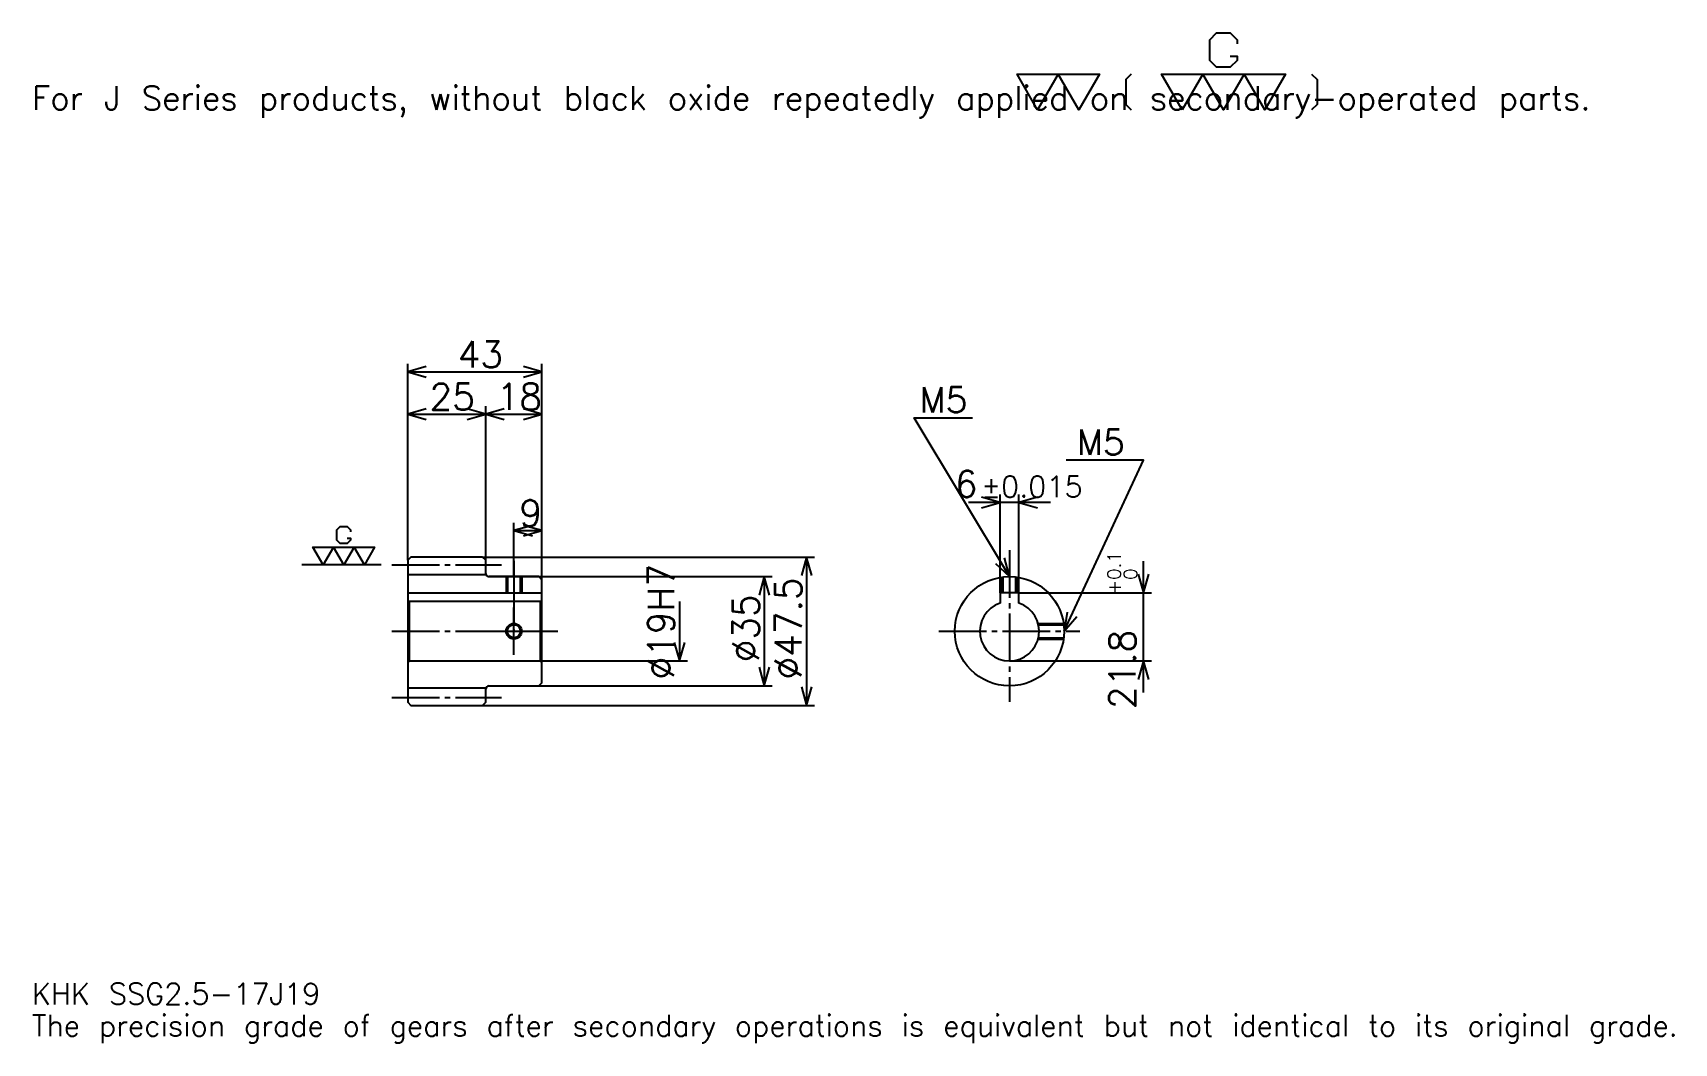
# Model space of a CAD drawing. Extents: x 17 to 543, y 6 to 330.
import ezdxf

# ---------------------------------------------------------------- set-up
doc = ezdxf.new("R2010")
doc.units = 0
doc.linetypes.add('DASHDOT', pattern=[20.347826, 15.26087, -1.695652, 1.695652, -1.695652])
doc.layers.get('0').update_dxf_attribs({"linetype": 'CONTINUOUS'})
doc.layers.add('DASHDOT', color=6, linetype='DASHDOT')
doc.styles.add('KANJI', font='TXT', dxfattribs={"bigfont": 'BIGFONT'})

msp = doc.modelspace()

# ---------------------------------------------------------------- linework, layer by layer
at = {"color": 5}
for p, q in [((137.347839, 161.945648), (137.347839, 223.836945)), ((137.347839, 221.293472), (180.347839, 221.293472)), ((180.347839, 161.945648), (180.347839, 223.836945)), ((137.347839, 207.728256), (162.347839, 207.728256)), ((162.347839, 161.945648), (162.347839, 210.271729)), ((162.347839, 207.728256), (180.347839, 207.728256)), ((343.282623, 179.434784), (316.934784, 179.434784)), ((327.108704, 150.495651), (327.108704, 181.978256)), ((333.108704, 150.495651), (333.108704, 181.978256)), ((171.347839, 161.945648), (171.347839, 172.967392)), ((171.347839, 170.423904), (180.347839, 170.423904)), ((137.347839, 160.945648), (137.347839, 161.945648)), ((161.347839, 161.945648), (180.347839, 161.945648)), ((162.347839, 160.945648), (162.347839, 161.945648)), ((171.347839, 155.695648), (171.347839, 161.945648)), ((171.347839, 155.695648), (171.347839, 161.945648)), ((180.347839, 161.945648), (267.67392, 161.945648)), ((180.347839, 154.695648), (180.347839, 161.945648)), ((265.130432, 161.945648), (265.130432, 114.445648)), ((373.043488, 118.521736), (373.043488, 160.669556)), ((163.347839, 155.695648), (180.347839, 155.695648)), ((180.347839, 155.695648), (254.108704, 155.695648)), ((251.565231, 155.695648), (251.565231, 120.695648)), ((224.434799, 147.695648), (224.434799, 128.695648)), ((333.108704, 150.495651), (375.586975, 150.495651)), ((180.347839, 128.695648), (226.978271, 128.695648)), ((330.108704, 128.695648), (375.586975, 128.695648)), ((163.347839, 120.695648), (180.347839, 120.695648)), ((180.347839, 120.695648), (254.108704, 120.695648)), ((161.347839, 114.445648), (180.347839, 114.445648)), ((180.347839, 114.445648), (267.67392, 114.445648))]:
    msp.add_line(p, q, dxfattribs=at)
at = {"color": 7}
msp.add_line((128.869583, 159.445648), (103.434799, 159.445648), dxfattribs=at)
at = {"color": 4}
for p, q in [((137.347839, 156.320648), (162.347839, 156.320648)), ((137.347839, 150.495651), (180.347839, 150.495651)), ((137.847839, 147.695648), (137.847839, 128.695648)), ((179.847839, 147.695648), (180.347839, 148.195648)), ((179.847839, 128.695648), (180.347839, 128.195648)), ((137.347839, 120.070648), (162.347839, 120.070648))]:
    msp.add_line(p, q, dxfattribs=at)
at = {"color": 7}
for points in [[(400.852173, 322.411285), (403.056519, 322.411285), (403.056519, 321.088684), (400.852173, 318.884338), (396.443481, 318.884338), (394.239136, 321.088684), (394.239136, 327.701721), (396.443481, 329.906067), (400.852173, 329.906067), (403.056519, 327.701721), (403.056519, 326.37912)], [(339.130432, 305.217377), (332.517395, 316.679993), (358.969574, 316.679993), (352.356506, 305.217377), (345.743469, 316.679993), (339.130432, 305.217377)], [(369.109558, 316.679993), (367.346069, 314.916504), (367.346069, 306.980865), (369.109558, 305.217377)], [(385.421722, 305.217377), (378.808685, 316.679993), (418.486938, 316.679993), (411.873901, 305.217377), (405.260864, 316.679993), (398.647827, 305.217377), (392.03479, 316.679993), (385.421722, 305.217377)], [(426.863464, 316.679993), (428.626953, 314.916504), (428.626953, 306.980865), (426.863464, 305.217377)], [(117.932625, 168.042603), (119.034798, 168.042603), (119.034798, 167.381302), (117.932625, 166.279129), (115.728271, 166.279129), (114.626099, 167.381302), (114.626099, 170.68782), (115.728271, 171.789993), (117.932625, 171.789993), (119.034798, 170.68782), (119.034798, 170.02652)], [(110.217407, 159.445648), (106.910881, 165.176956), (126.750015, 165.176956), (123.443489, 159.445648), (120.136971, 165.176956), (116.830444, 159.445648), (113.523926, 165.176956), (110.217407, 159.445648)]]:
    msp.add_lwpolyline(points, dxfattribs=at)
at = {"color": 5}
for points in [[(143.282623, 222.989136), (137.347839, 221.293472), (143.282623, 219.597809)], [(174.413055, 219.597809), (180.347839, 221.293472), (174.413055, 222.989136)], [(143.282623, 209.42392), (137.347839, 207.728256), (143.282623, 206.032593)], [(156.413055, 206.032593), (162.347839, 207.728256), (156.413055, 209.42392)], [(168.282623, 209.42392), (162.347839, 207.728256), (168.282623, 206.032593)], [(174.413055, 206.032593), (180.347839, 207.728256), (174.413055, 209.42392)], [(330.108704, 155.695648), (299.586975, 206.565216), (318.239136, 206.565216)], [(347.608704, 138.195648), (373.043488, 193), (348.286957, 193)], [(321.17392, 177.739136), (327.108704, 179.434784), (321.17392, 181.130432)], [(339.043488, 181.130432), (333.108704, 179.434784), (339.043488, 177.739136)], [(177.282623, 172.119568), (171.347839, 170.423904), (177.282623, 168.728256)], [(174.413055, 168.728256), (180.347839, 170.423904), (174.413055, 172.119568)], [(266.826111, 156.010864), (265.130432, 161.945648), (263.434784, 156.010864)], [(325.601257, 159.912277), (330.108704, 155.695648), (328.509277, 161.657089)], [(253.260895, 149.760864), (251.565231, 155.695648), (249.869568, 149.760864)], [(371.347839, 156.430435), (373.043488, 150.495651), (374.739136, 156.430435)], [(348.569031, 144.292755), (347.608704, 138.195648), (351.645172, 142.865097)], [(222.739136, 134.630432), (224.434799, 128.695648), (226.130463, 134.630432)], [(249.869568, 126.630432), (251.565231, 120.695648), (253.260895, 126.630432)], [(374.739136, 122.760864), (373.043488, 128.695648), (371.347839, 122.760864)], [(263.434784, 120.380432), (265.130432, 114.445648), (266.826111, 120.380432)]]:
    msp.add_lwpolyline(points, dxfattribs=at)
at = {"color": 4}
for points in [[(162.347839, 156.695648), (162.347839, 160.945648), (161.347839, 161.945648), (138.347839, 161.945648), (137.347839, 160.945648), (137.347839, 128.195648)], [(163.347839, 120.695648), (179.347839, 120.695648), (180.347839, 121.695648), (180.347839, 154.695648), (179.347839, 155.695648), (163.347839, 155.695648)], [(168.847839, 155.695648), (168.847839, 150.495651)], [(169.282837, 155.695648), (169.282837, 150.495651)], [(173.412842, 155.695648), (173.412842, 150.495651)], [(173.847839, 155.695648), (173.847839, 150.495651)], [(327.608704, 150.495651), (327.608704, 155.516159)], [(328.043701, 150.495651), (328.043701, 155.57338)], [(332.173706, 150.495651), (332.173706, 155.57338)], [(332.608704, 150.495651), (332.608704, 155.516159)], [(137.347839, 128.195648), (137.847839, 128.695648), (179.847839, 128.695648), (179.847839, 147.695648), (137.847839, 147.695648), (137.347839, 148.195648)], [(333.108704, 147.209534), (333.108704, 150.495651), (327.108704, 150.495651), (327.108704, 147.209534)], [(339.273865, 140.695648), (347.429199, 140.695648)], [(339.381561, 140.260651), (347.48645, 140.260651)], [(339.273865, 135.695648), (347.429199, 135.695648)], [(339.381561, 136.130646), (347.48645, 136.130646)], [(137.347839, 128.195648), (137.347839, 115.445648), (138.347839, 114.445648), (161.347839, 114.445648), (162.347839, 115.445648), (162.347839, 119.695648)]]:
    msp.add_lwpolyline(points, dxfattribs=at)
for centre, radius in [((330.108704, 138.195648), 17.5), ((171.347839, 138.195648), 2.065)]:
    msp.add_circle(centre, radius, dxfattribs=at)
at = {"color": 7}
msp.add_circle((171.347839, 138.195648), 2.5, dxfattribs=at)
at = {"color": 4}
for centre, radius, start, end in [((163.347839, 156.695648), 1, 180, 270), ((330.108704, 138.195648), 9.5, 108.40848033, 71.59151967), ((163.347839, 119.695648), 1, 90, 180)]:
    msp.add_arc(centre, radius, start, end, dxfattribs=at)
at = {"layer": 'DASHDOT', "color": 7}
for p, q in [((330.108704, 164.173904), (330.108704, 115.608688)), ((132.26088, 159.445648), (167.434799, 159.445648)), ((171.347839, 155.695648), (171.347839, 138.195648)), ((132.26088, 138.195648), (185.434799, 138.195648)), ((307.521759, 138.195648), (352.695679, 138.195648)), ((132.26088, 116.945648), (167.434799, 116.945648))]:
    msp.add_line(p, q, dxfattribs=at)
for points in [[(171.347839, 160.782608), (171.347839, 145.408691)], [(171.347839, 130.608688), (171.347839, 145.782608)], [(163.76088, 138.195648), (178.934799, 138.195648)]]:
    msp.add_lwpolyline(points, dxfattribs=at)

# ---------------------------------------------------------------- texts
at = {"color": 7, "style": 'KANJI'}
for s, height, p in [('For J Series products, without black oxide repeatedly applied on secondary-operated parts.', 7.630435, (16.956522, 305.217377)), ('43', 8.478261, (153.336975, 222.649994)), ('25', 8.478261, (144.336975, 209.084778)), ('18', 8.478261, (165.836975, 209.084778)), ('M5', 8.139131, (301.282623, 208.260864)), ('M5', 8.139131, (351.678284, 194.695648)), ('6', 8.478261, (312.60791, 181.130432)), ('%%p0.015', 6.782609, (321.000336, 181.130432)), ('9', 8.478261, (173.092407, 171.780426)), ('KHK SSG2.5-17J19', 6.782609, (16.956522, 18.652174)), ('The precision grade of gears after secondary operations is equivalent but not identical to its original grade.', 6.782609, (16.956522, 8.478261))]:
    msp.add_text(s, height=height, dxfattribs=at).set_placement(p)
for s, height, p in [('%%c19H7', 8.478261, (222.739136, 122.722824)), ('0.1', 4.23913, (365.752197, 154.686188)), ('0', 4.23913, (371.008698, 154.686188)), ('%%c47.5', 8.478261, (263.434784, 122.722824)), ('+', 4.23913, (365.752197, 149.938354)), ('%%c35', 8.478261, (249.869568, 128.233688)), ('21.8', 8.478261, (370.5, 113.241089))]:
    msp.add_text(s, height=height, rotation=90, dxfattribs=at).set_placement(p)

doc.saveas('drawing.dxf')
